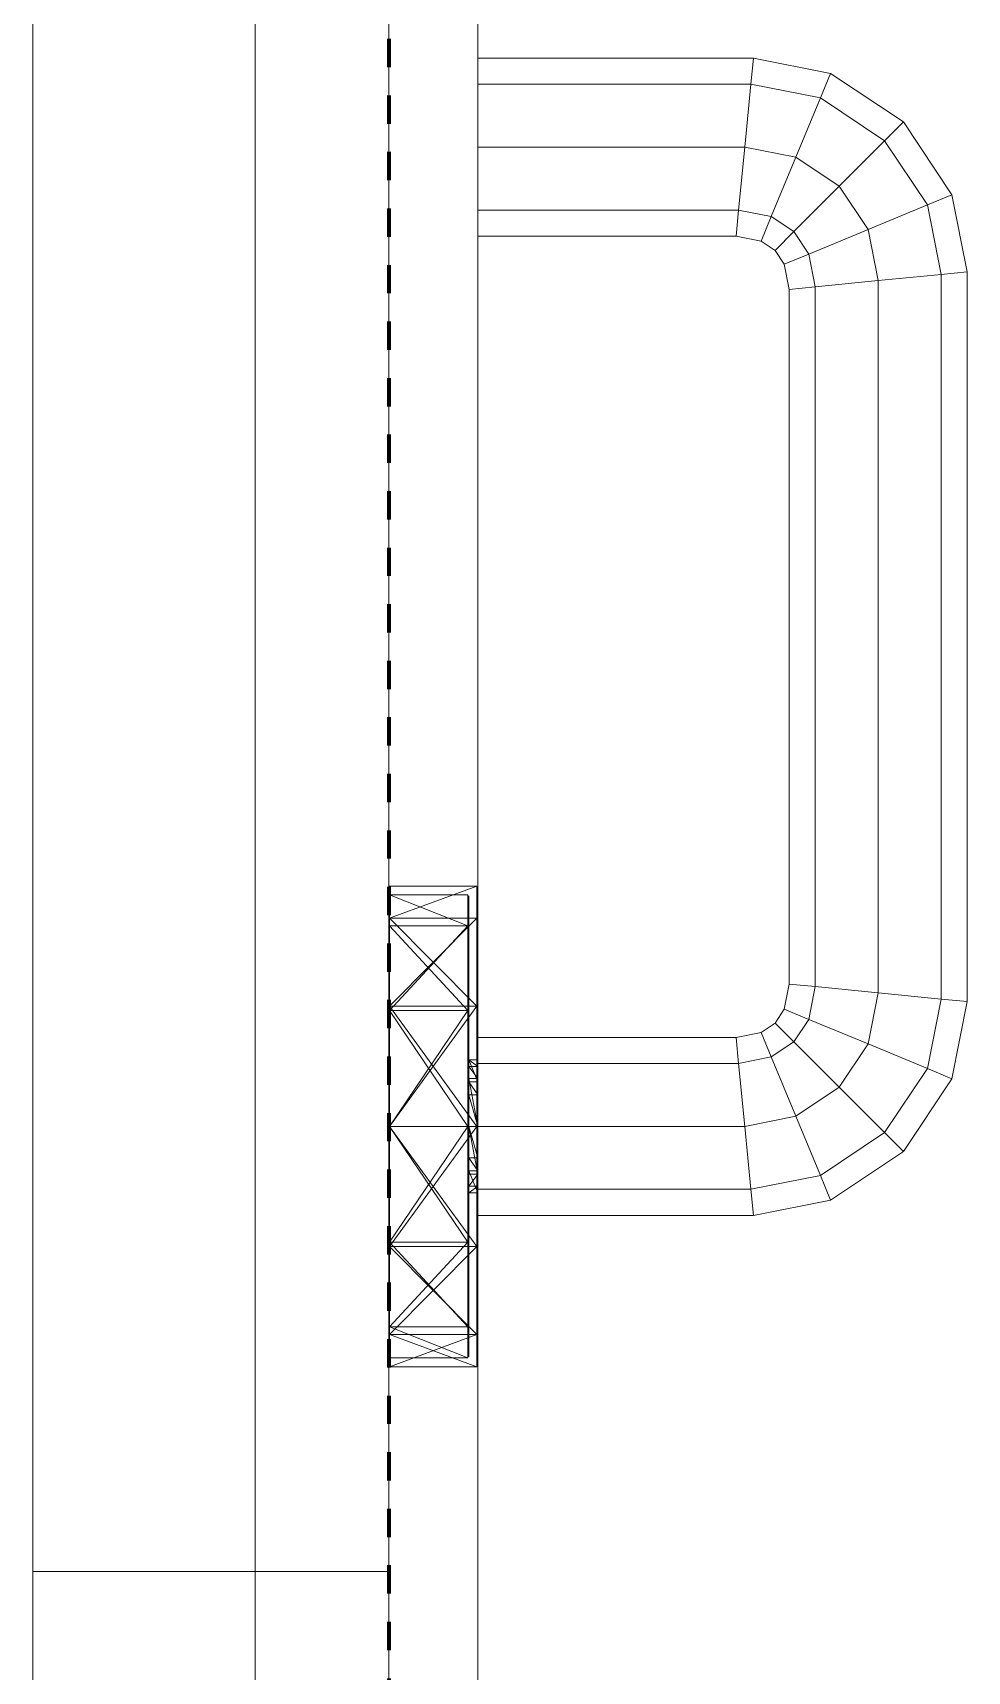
# Model space of a CAD drawing. Header units: millimetres. Extents: x -5300 to 98858, y -5196 to 93886.
# Drawn here: x 5825 to 5930, y 4846.8 to 5030.8 of the extents above; entities that cross this region are included whole.
import ezdxf

# ---------------------------------------------------------------- set-up
doc = ezdxf.new("R2010")
doc.units = ezdxf.units.MM
doc.linetypes.add('Штрих', pattern=[6.35, 3.175, -3.175])
doc.linetypes.add('Штрих_2_', pattern=[6.35, 3.175, -3.175])
for name, color, linetype, lineweight, true_color in [('_Разделитель помещений_', 4, 'Штрих', 70, 0x00ffff), ('Двери', 7, 'Continuous', 18, 0x7f7f7f), ('Стены', 7, 'Continuous', 18, 0x7f7f7f)]:
    doc.layers.add(name, color=color, linetype=linetype, lineweight=lineweight, true_color=true_color)

# ---------------------------------------------------------------- blocks, each defined once
blk = doc.blocks.new('СТВ_Перегородка_Кирпич 156547 - СТВ_Перегородка_Кирпич 2-246843-Подвал')
at = {"layer": 'Стены', "color": 254, "true_color": 0xd4d4d4}
blk.add_line((5850, 0), (5850, 13370), dxfattribs=at)
blk = doc.blocks.new('СТВ_Перегородка_Кирпич 156547 - СТВ_Перегородка_Кирпич-246836-Подвал')
at = {"layer": 'Стены', "color": 254, "true_color": 0xd4d4d4}
for p, q in [((5850, 13490), (5850, 150)), ((5850, 5735), (5850, 170)), ((5865, 5735), (5865, 170)), ((5850, 5370), (5850, 3870)), ((5850, 5370), (5850, 3870)), ((5850, 3870), (5850, 5370)), ((5850, 5370), (5850, 3870)), ((5865, 5370), (5865, 3870)), ((5865, 5370), (5865, 3870))]:
    blk.add_line(p, q, dxfattribs=at)
blk = doc.blocks.new('СТВ_Перегородка_Кирпич 156547 - СТВ_Перегородка_Кирпич 156547-246840-Подвал')
for name in ['СТВ_Перегородка_Кирпич 156547 - СТВ_Перегородка_Кирпич-246836-Подвал', 'СТВ_Перегородка_Кирпич 156547 - СТВ_Перегородка_Кирпич 2-246843-Подвал']:
    blk.add_blockref(name, (0, 0))
blk = doc.blocks.new('Дп-7 156615 - Дп-7-246845-Подвал')
at = {"layer": 'Двери', "color": 254, "true_color": 0xd4d4d4}
for p, q in [((5865, 3860), (5865, 5380)), ((5865, 5380), (5865, 3860)), ((5875, 5380), (5875, 3860)), ((5875, 3860), (5875, 5380)), ((5865, 5370), (5865, 3870)), ((5865, 3870), (5865, 5370)), ((5825, 3958), (5825, 5282)), ((5825, 5282), (5825, 3958)), ((5825, 4858), (5825, 5282)), ((5825, 5282), (5825, 4858)), ((5825, 4858), (5825, 5282)), ((5825, 5282), (5825, 4858)), ((5865, 3958), (5865, 5282)), ((5865, 5282), (5865, 3958)), ((5865, 5282), (5865, 4858)), ((5865, 5282), (5865, 4858)), ((5865, 4858), (5865, 5282)), ((5865, 4858), (5865, 5282)), ((5865, 3960), (5865, 5280)), ((5865, 5280), (5865, 3960)), ((5875, 3960), (5875, 5280)), ((5875, 5280), (5875, 3960)), ((5825, 3970), (5825, 5270)), ((5825, 5270), (5825, 3970)), ((5875, 5025.07), (5875, 5028)), ((5875, 5028), (5905.98, 5028)), ((5875, 5028), (5875, 5025.07)), ((5875, 5025.07), (5875, 5028)), ((5905.98, 5028), (5875, 5028)), ((5875, 5028), (5875, 5025.07)), ((5905.7, 5025.07), (5905.98, 5028)), ((5905.98, 5028), (5905.7, 5025.07)), ((5905.98, 5028), (5905.7, 5025.07)), ((5905.7, 5025.07), (5905.98, 5028)), ((5905.98, 5028), (5914.64, 5026.28)), ((5914.64, 5026.28), (5905.98, 5028)), ((5913.5, 5023.52), (5914.64, 5026.28)), ((5914.64, 5026.28), (5913.5, 5023.52)), ((5914.64, 5026.28), (5913.5, 5023.52)), ((5913.5, 5023.52), (5914.64, 5026.28)), ((5914.64, 5026.28), (5922.82, 5020.82)), ((5922.82, 5020.82), (5914.64, 5026.28)), ((5905.7, 5025.07), (5875, 5025.07)), ((5875, 5018), (5875, 5025.07)), ((5875, 5025.07), (5905.7, 5025.07)), ((5875, 5025.07), (5875, 5018)), ((5875, 5018), (5875, 5025.07)), ((5875, 5025.07), (5905.7, 5025.07)), ((5905.7, 5025.07), (5875, 5025.07)), ((5875, 5025.07), (5875, 5018)), ((5905, 5018), (5905.7, 5025.07)), ((5905.7, 5025.07), (5905, 5018)), ((5905.7, 5025.07), (5905, 5018)), ((5905, 5018), (5905.7, 5025.07)), ((5913.5, 5023.52), (5905.7, 5025.07)), ((5905.7, 5025.07), (5913.5, 5023.52)), ((5905.7, 5025.07), (5913.5, 5023.52)), ((5913.5, 5023.52), (5905.7, 5025.07)), ((5910.74, 5016.86), (5913.5, 5023.52)), ((5913.5, 5023.52), (5910.74, 5016.86)), ((5913.5, 5023.52), (5910.74, 5016.86)), ((5910.74, 5016.86), (5913.5, 5023.52)), ((5920.7, 5018.7), (5913.5, 5023.52)), ((5913.5, 5023.52), (5920.7, 5018.7)), ((5913.5, 5023.52), (5920.7, 5018.7)), ((5920.7, 5018.7), (5913.5, 5023.52)), ((5920.7, 5018.7), (5922.82, 5020.82)), ((5922.82, 5020.82), (5920.7, 5018.7)), ((5922.82, 5020.82), (5920.7, 5018.7)), ((5920.7, 5018.7), (5922.82, 5020.82)), ((5922.82, 5020.82), (5928.28, 5012.64)), ((5928.28, 5012.64), (5922.82, 5020.82)), ((5905, 5018), (5875, 5018)), ((5875, 5018), (5875, 5010.93)), ((5875, 5010.93), (5875, 5018)), ((5875, 5010.93), (5875, 5018)), ((5875, 5018), (5905, 5018)), ((5905, 5018), (5875, 5018)), ((5875, 5018), (5875, 5010.93)), ((5875, 5018), (5905, 5018)), ((5904.3, 5010.93), (5905, 5018)), ((5905, 5018), (5904.3, 5010.93)), ((5904.3, 5010.93), (5905, 5018)), ((5905, 5018), (5904.3, 5010.93)), ((5910.74, 5016.86), (5905, 5018)), ((5905, 5018), (5910.74, 5016.86)), ((5905, 5018), (5910.74, 5016.86)), ((5910.74, 5016.86), (5905, 5018)), ((5915.61, 5013.61), (5920.7, 5018.7)), ((5920.7, 5018.7), (5915.61, 5013.61)), ((5920.7, 5018.7), (5915.61, 5013.61)), ((5915.61, 5013.61), (5920.7, 5018.7)), ((5925.52, 5011.5), (5920.7, 5018.7)), ((5920.7, 5018.7), (5925.52, 5011.5)), ((5920.7, 5018.7), (5925.52, 5011.5)), ((5925.52, 5011.5), (5920.7, 5018.7)), ((5907.98, 5010.2), (5910.74, 5016.86)), ((5910.74, 5016.86), (5907.98, 5010.2)), ((5910.74, 5016.86), (5907.98, 5010.2)), ((5907.98, 5010.2), (5910.74, 5016.86)), ((5915.61, 5013.61), (5910.74, 5016.86)), ((5910.74, 5016.86), (5915.61, 5013.61)), ((5910.74, 5016.86), (5915.61, 5013.61)), ((5915.61, 5013.61), (5910.74, 5016.86)), ((5910.51, 5008.51), (5915.61, 5013.61)), ((5915.61, 5013.61), (5910.51, 5008.51)), ((5915.61, 5013.61), (5910.51, 5008.51)), ((5910.51, 5008.51), (5915.61, 5013.61)), ((5918.86, 5008.74), (5915.61, 5013.61)), ((5915.61, 5013.61), (5918.86, 5008.74)), ((5915.61, 5013.61), (5918.86, 5008.74)), ((5918.86, 5008.74), (5915.61, 5013.61)), ((5918.86, 5008.74), (5925.52, 5011.5)), ((5925.52, 5011.5), (5918.86, 5008.74)), ((5925.52, 5011.5), (5918.86, 5008.74)), ((5918.86, 5008.74), (5925.52, 5011.5)), ((5925.52, 5011.5), (5928.28, 5012.64)), ((5928.28, 5012.64), (5925.52, 5011.5)), ((5928.28, 5012.64), (5925.52, 5011.5)), ((5925.52, 5011.5), (5928.28, 5012.64)), ((5927.07, 5003.7), (5925.52, 5011.5)), ((5925.52, 5011.5), (5927.07, 5003.7)), ((5925.52, 5011.5), (5927.07, 5003.7)), ((5927.07, 5003.7), (5925.52, 5011.5)), ((5928.28, 5012.64), (5930, 5003.98)), ((5930, 5003.98), (5928.28, 5012.64)), ((5875, 5010.93), (5875, 5008)), ((5875, 5008), (5875, 5010.93)), ((5904.3, 5010.93), (5875, 5010.93)), ((5875, 5008), (5875, 5010.93)), ((5875, 5010.93), (5904.3, 5010.93)), ((5904.3, 5010.93), (5875, 5010.93)), ((5875, 5010.93), (5875, 5008)), ((5875, 5010.93), (5904.3, 5010.93)), ((5904.02, 5008), (5904.3, 5010.93)), ((5904.3, 5010.93), (5904.02, 5008)), ((5904.02, 5008), (5904.3, 5010.93)), ((5904.3, 5010.93), (5904.02, 5008)), ((5907.98, 5010.2), (5904.3, 5010.93)), ((5904.3, 5010.93), (5907.98, 5010.2)), ((5904.3, 5010.93), (5907.98, 5010.2)), ((5907.98, 5010.2), (5904.3, 5010.93)), ((5906.84, 5007.44), (5907.98, 5010.2)), ((5907.98, 5010.2), (5906.84, 5007.44)), ((5907.98, 5010.2), (5906.84, 5007.44)), ((5906.84, 5007.44), (5907.98, 5010.2)), ((5910.51, 5008.51), (5907.98, 5010.2)), ((5907.98, 5010.2), (5910.51, 5008.51)), ((5907.98, 5010.2), (5910.51, 5008.51)), ((5910.51, 5008.51), (5907.98, 5010.2)), ((5904.02, 5008), (5875, 5008)), ((5875, 5008), (5904.02, 5008)), ((5906.84, 5007.44), (5904.02, 5008)), ((5904.02, 5008), (5906.84, 5007.44)), ((5908.4, 5006.4), (5910.51, 5008.51)), ((5910.51, 5008.51), (5908.4, 5006.4)), ((5910.51, 5008.51), (5908.4, 5006.4)), ((5908.4, 5006.4), (5910.51, 5008.51)), ((5912.2, 5005.98), (5910.51, 5008.51)), ((5910.51, 5008.51), (5912.2, 5005.98)), ((5910.51, 5008.51), (5912.2, 5005.98)), ((5912.2, 5005.98), (5910.51, 5008.51)), ((5912.2, 5005.98), (5918.86, 5008.74)), ((5918.86, 5008.74), (5912.2, 5005.98)), ((5918.86, 5008.74), (5912.2, 5005.98)), ((5912.2, 5005.98), (5918.86, 5008.74)), ((5920, 5003), (5918.86, 5008.74)), ((5918.86, 5008.74), (5920, 5003)), ((5918.86, 5008.74), (5920, 5003)), ((5920, 5003), (5918.86, 5008.74)), ((5908.4, 5006.4), (5906.84, 5007.44)), ((5906.84, 5007.44), (5908.4, 5006.4)), ((5909.44, 5004.84), (5908.4, 5006.4)), ((5908.4, 5006.4), (5909.44, 5004.84)), ((5909.44, 5004.84), (5912.2, 5005.98)), ((5912.2, 5005.98), (5909.44, 5004.84)), ((5912.2, 5005.98), (5909.44, 5004.84)), ((5909.44, 5004.84), (5912.2, 5005.98)), ((5912.93, 5002.3), (5912.2, 5005.98)), ((5912.2, 5005.98), (5912.93, 5002.3)), ((5912.2, 5005.98), (5912.93, 5002.3)), ((5912.93, 5002.3), (5912.2, 5005.98)), ((5910, 5002.02), (5909.44, 5004.84)), ((5909.44, 5004.84), (5910, 5002.02)), ((5910, 5002.02), (5912.93, 5002.3)), ((5912.93, 5002.3), (5910, 5002.02)), ((5912.93, 5002.3), (5910, 5002.02)), ((5910, 5002.02), (5912.93, 5002.3)), ((5912.93, 5002.3), (5920, 5003)), ((5920, 5003), (5912.93, 5002.3)), ((5920, 5003), (5912.93, 5002.3)), ((5912.93, 5002.3), (5920, 5003)), ((5912.93, 4923.7), (5912.93, 5002.3)), ((5912.93, 5002.3), (5912.93, 4923.7)), ((5912.93, 5002.3), (5912.93, 4923.7)), ((5912.93, 4923.7), (5912.93, 5002.3)), ((5920, 5003), (5927.07, 5003.7)), ((5927.07, 5003.7), (5920, 5003)), ((5927.07, 5003.7), (5920, 5003)), ((5920, 5003), (5927.07, 5003.7)), ((5920, 4923), (5920, 5003)), ((5920, 5003), (5920, 4923)), ((5920, 5003), (5920, 4923)), ((5920, 4923), (5920, 5003)), ((5927.07, 5003.7), (5930, 5003.98)), ((5930, 5003.98), (5927.07, 5003.7)), ((5930, 5003.98), (5927.07, 5003.7)), ((5927.07, 5003.7), (5930, 5003.98)), ((5927.07, 4922.3), (5927.07, 5003.7)), ((5927.07, 5003.7), (5927.07, 4922.3)), ((5927.07, 5003.7), (5927.07, 4922.3)), ((5927.07, 4922.3), (5927.07, 5003.7)), ((5930, 5003.98), (5930, 4922.02)), ((5930, 4922.02), (5930, 5003.98)), ((5910, 4923.98), (5910, 5002.02)), ((5910, 5002.02), (5910, 4923.98)), ((5825, 4931.38), (5825, 4935)), ((5825, 4935), (5825, 4931.38)), ((5825, 4935), (5825, 4921.5)), ((5825, 4931.3), (5825, 4934.9)), ((5825, 4931.3), (5825, 4934.9)), ((5825, 4930.6), (5825, 4934.9)), ((5825, 4930.6), (5825, 4934.9)), ((5825, 4934.1), (5825, 4934.9)), ((5825, 4930.6), (5825, 4934.1)), ((5825, 4930.6), (5825, 4934.1)), ((5865, 4931.38), (5865, 4935)), ((5865, 4935), (5865, 4931.38)), ((5865, 4921.5), (5865, 4935)), ((5865, 4931.3), (5865, 4934.9)), ((5865, 4931.3), (5865, 4934.9)), ((5865, 4930.6), (5865, 4934.9)), ((5865, 4930.6), (5865, 4934.9)), ((5865, 4934.1), (5865, 4934.9)), ((5865, 4930.6), (5865, 4934.1)), ((5865, 4930.6), (5865, 4934.1)), ((5865.1, 4931.38), (5865.1, 4935)), ((5865.1, 4931.38), (5865.1, 4935)), ((5865.1, 4935), (5874.9, 4935)), ((5865.1, 4931.38), (5874.9, 4935)), ((5865.1, 4931.38), (5874.9, 4935)), ((5865.1, 4931.38), (5865.1, 4935)), ((5865.1, 4935), (5865.1, 4931.38)), ((5874.9, 4935), (5865.1, 4935)), ((5865.1, 4931.38), (5874.9, 4935)), ((5874.9, 4935), (5865.1, 4931.38)), ((5874.9, 4931.38), (5874.9, 4935)), ((5874.9, 4931.38), (5874.9, 4935)), ((5874.9, 4931.38), (5874.9, 4935)), ((5874.9, 4935), (5874.9, 4931.38)), ((5875, 4931.38), (5875, 4935)), ((5875, 4935), (5875, 4931.38)), ((5875, 4935), (5875, 4921.5)), ((5875, 4931.3), (5875, 4934.9)), ((5875, 4931.3), (5875, 4934.9)), ((5875, 4913), (5875, 4934.9)), ((5875, 4913), (5875, 4934.9)), ((5875, 4913), (5875, 4934.9)), ((5865.1, 4930.52), (5865.1, 4934)), ((5865.1, 4930.52), (5865.1, 4934)), ((5873.9, 4934), (5865.1, 4934)), ((5873.9, 4930.52), (5865.1, 4934)), ((5873.9, 4930.52), (5865.1, 4934)), ((5873.9, 4930.52), (5873.9, 4934)), ((5873.9, 4930.52), (5873.9, 4934)), ((5874, 4930.43), (5874, 4933.9)), ((5874, 4930.43), (5874, 4933.9)), ((5874, 4913), (5874, 4933.9)), ((5874, 4913), (5874, 4933.9)), ((5874, 4913), (5874, 4933.9)), ((5825, 4921.5), (5825, 4931.38)), ((5825, 4931.38), (5825, 4921.5)), ((5825, 4931.38), (5825, 4921.5)), ((5825, 4921.45), (5825, 4931.3)), ((5825, 4921.45), (5825, 4931.3)), ((5825, 4930.6), (5825, 4931.3)), ((5825, 4931.3), (5825, 4930.6)), ((5825, 4921.05), (5825, 4930.6)), ((5825, 4921.05), (5825, 4930.6)), ((5825, 4921.45), (5825, 4930.6)), ((5825, 4921.45), (5825, 4930.6)), ((5865, 4921.5), (5865, 4931.38)), ((5865, 4931.38), (5865, 4921.5)), ((5865, 4921.5), (5865, 4931.38)), ((5865, 4921.45), (5865, 4931.3)), ((5865, 4921.45), (5865, 4931.3)), ((5865, 4930.6), (5865, 4931.3)), ((5865, 4930.6), (5865, 4931.3)), ((5865, 4921.05), (5865, 4930.6)), ((5865, 4921.05), (5865, 4930.6)), ((5865, 4921.45), (5865, 4930.6)), ((5865, 4921.45), (5865, 4930.6)), ((5865.1, 4921.5), (5865.1, 4931.38)), ((5865.1, 4921.5), (5865.1, 4931.38)), ((5865.1, 4921.5), (5874.9, 4931.38)), ((5874.9, 4921.5), (5865.1, 4931.38)), ((5865.1, 4931.38), (5874.9, 4931.38)), ((5865.1, 4931.38), (5874.9, 4931.38)), ((5865.1, 4921.5), (5865.1, 4931.38)), ((5865.1, 4921.5), (5865.1, 4931.38)), ((5865.1, 4921.5), (5874.9, 4931.38)), ((5865.1, 4921.5), (5874.9, 4931.38)), ((5874.9, 4931.38), (5865.1, 4931.38)), ((5874.9, 4931.38), (5865.1, 4931.38)), ((5865.1, 4921), (5865.1, 4930.52)), ((5865.1, 4921), (5865.1, 4930.52)), ((5873.9, 4921), (5865.1, 4930.52)), ((5865.1, 4921), (5873.9, 4930.52)), ((5873.9, 4930.52), (5865.1, 4930.52)), ((5873.9, 4930.52), (5865.1, 4930.52)), ((5873.9, 4921), (5873.9, 4930.52)), ((5873.9, 4921), (5873.9, 4930.52)), ((5874, 4920.95), (5874, 4930.43)), ((5874, 4920.95), (5874, 4930.43)), ((5874, 4914.72), (5874, 4930.43)), ((5874, 4913), (5874, 4930.43)), ((5874, 4915.47), (5874, 4930.43)), ((5874, 4930.43), (5874, 4913)), ((5874, 4913), (5874, 4930.43)), ((5874.9, 4921.5), (5874.9, 4931.38)), ((5874.9, 4921.5), (5874.9, 4931.38)), ((5874.9, 4921.5), (5874.9, 4931.38)), ((5874.9, 4921.5), (5874.9, 4931.38)), ((5875, 4921.5), (5875, 4931.38)), ((5875, 4931.38), (5875, 4921.5)), ((5875, 4931.38), (5875, 4921.5)), ((5875, 4921.45), (5875, 4931.3)), ((5875, 4921.45), (5875, 4931.3)), ((5875, 4913), (5875, 4931.3)), ((5875, 4915.47), (5875, 4931.3)), ((5875, 4914.72), (5875, 4931.3)), ((5875, 4931.3), (5875, 4913)), ((5875, 4913), (5875, 4931.3)), ((5909.44, 4921.16), (5910, 4923.98)), ((5910, 4923.98), (5909.44, 4921.16)), ((5910, 4923.98), (5912.93, 4923.7)), ((5912.93, 4923.7), (5910, 4923.98)), ((5912.93, 4923.7), (5910, 4923.98)), ((5910, 4923.98), (5912.93, 4923.7)), ((5912.2, 4920.02), (5912.93, 4923.7)), ((5912.93, 4923.7), (5912.2, 4920.02)), ((5912.93, 4923.7), (5912.2, 4920.02)), ((5912.2, 4920.02), (5912.93, 4923.7)), ((5912.93, 4923.7), (5920, 4923)), ((5920, 4923), (5912.93, 4923.7)), ((5920, 4923), (5912.93, 4923.7)), ((5912.93, 4923.7), (5920, 4923)), ((5825, 4908), (5825, 4921.5)), ((5825, 4908), (5825, 4921.5)), ((5825, 4894.5), (5825, 4921.5)), ((5825, 4894.5), (5825, 4921.5)), ((5825, 4894.5), (5825, 4921.5)), ((5825, 4921.5), (5825, 4921.5)), ((5825, 4908), (5825, 4921.45)), ((5825, 4908), (5825, 4921.45)), ((5825, 4921.05), (5825, 4921.45)), ((5825, 4921.45), (5825, 4921.05)), ((5865, 4908), (5865, 4921.5)), ((5865, 4921.5), (5865, 4908)), ((5865, 4921.5), (5865, 4921.5)), ((5865, 4921.5), (5865, 4894.5)), ((5865, 4921.5), (5865, 4894.5)), ((5865, 4921.5), (5865, 4894.5)), ((5865, 4908), (5865, 4921.45)), ((5865, 4908), (5865, 4921.45)), ((5865, 4921.05), (5865, 4921.45)), ((5865, 4921.05), (5865, 4921.45)), ((5865.1, 4908), (5865.1, 4921.5)), ((5865.1, 4908), (5865.1, 4921.5)), ((5874.9, 4908), (5865.1, 4921.5)), ((5865.1, 4908), (5874.9, 4921.5)), ((5865.1, 4921.5), (5874.9, 4921.5)), ((5865.1, 4921.5), (5874.9, 4921.5)), ((5865.1, 4908), (5865.1, 4921.5)), ((5865.1, 4908), (5865.1, 4921.5)), ((5865.1, 4908), (5874.9, 4921.5)), ((5874.9, 4921.5), (5865.1, 4921.5)), ((5874.9, 4908), (5865.1, 4921.5)), ((5874.9, 4921.5), (5865.1, 4921.5)), ((5874.9, 4908), (5874.9, 4921.5)), ((5874.9, 4908), (5874.9, 4921.5)), ((5874.9, 4908), (5874.9, 4921.5)), ((5874.9, 4908), (5874.9, 4921.5)), ((5875, 4908), (5875, 4921.5)), ((5875, 4908), (5875, 4921.5)), ((5875, 4894.5), (5875, 4921.5)), ((5875, 4894.5), (5875, 4921.5)), ((5875, 4894.5), (5875, 4921.5)), ((5875, 4921.5), (5875, 4921.5)), ((5875, 4908), (5875, 4921.45)), ((5875, 4908), (5875, 4921.45)), ((5875, 4921.45), (5875, 4913)), ((5875, 4921.45), (5875, 4913)), ((5875, 4921.45), (5875, 4911.54)), ((5875, 4913.38), (5875, 4921.45)), ((5875, 4914.72), (5875, 4921.45)), ((5918.86, 4917.26), (5920, 4923)), ((5920, 4923), (5918.86, 4917.26)), ((5920, 4923), (5918.86, 4917.26)), ((5918.86, 4917.26), (5920, 4923)), ((5920, 4923), (5927.07, 4922.3)), ((5927.07, 4922.3), (5920, 4923)), ((5927.07, 4922.3), (5920, 4923)), ((5920, 4923), (5927.07, 4922.3)), ((5925.52, 4914.5), (5927.07, 4922.3)), ((5927.07, 4922.3), (5925.52, 4914.5)), ((5927.07, 4922.3), (5925.52, 4914.5)), ((5925.52, 4914.5), (5927.07, 4922.3)), ((5927.07, 4922.3), (5930, 4922.02)), ((5930, 4922.02), (5927.07, 4922.3)), ((5930, 4922.02), (5927.07, 4922.3)), ((5927.07, 4922.3), (5930, 4922.02)), ((5930, 4922.02), (5928.28, 4913.36)), ((5928.28, 4913.36), (5930, 4922.02)), ((5825, 4908), (5825, 4921.05)), ((5825, 4908), (5825, 4921.05)), ((5825, 4908), (5825, 4921.05)), ((5825, 4908), (5825, 4921.05)), ((5865, 4908), (5865, 4921.05)), ((5865, 4908), (5865, 4921.05)), ((5865, 4908), (5865, 4921.05)), ((5865, 4908), (5865, 4921.05)), ((5865.1, 4908), (5865.1, 4921)), ((5865.1, 4908), (5865.1, 4921)), ((5873.9, 4908), (5865.1, 4921)), ((5865.1, 4908), (5873.9, 4921)), ((5873.9, 4921), (5865.1, 4921)), ((5873.9, 4921), (5865.1, 4921)), ((5873.9, 4908), (5873.9, 4921)), ((5873.9, 4908), (5873.9, 4921)), ((5874, 4908), (5874, 4920.95)), ((5874, 4908), (5874, 4920.95)), ((5874, 4913.38), (5874, 4920.95)), ((5874, 4920.95), (5874, 4914.72)), ((5874, 4911.54), (5874, 4920.95)), ((5874, 4913), (5874, 4920.95)), ((5874, 4913), (5874, 4920.95)), ((5906.84, 4918.56), (5908.4, 4919.6)), ((5908.4, 4919.6), (5906.84, 4918.56)), ((5908.4, 4919.6), (5909.44, 4921.16)), ((5909.44, 4921.16), (5908.4, 4919.6)), ((5908.4, 4919.6), (5910.51, 4917.49)), ((5910.51, 4917.49), (5908.4, 4919.6)), ((5910.51, 4917.49), (5908.4, 4919.6)), ((5908.4, 4919.6), (5910.51, 4917.49)), ((5909.44, 4921.16), (5912.2, 4920.02)), ((5912.2, 4920.02), (5909.44, 4921.16)), ((5912.2, 4920.02), (5909.44, 4921.16)), ((5909.44, 4921.16), (5912.2, 4920.02)), ((5910.51, 4917.49), (5912.2, 4920.02)), ((5912.2, 4920.02), (5910.51, 4917.49)), ((5912.2, 4920.02), (5910.51, 4917.49)), ((5910.51, 4917.49), (5912.2, 4920.02)), ((5912.2, 4920.02), (5918.86, 4917.26)), ((5918.86, 4917.26), (5912.2, 4920.02)), ((5918.86, 4917.26), (5912.2, 4920.02)), ((5912.2, 4920.02), (5918.86, 4917.26)), ((5875, 4915.07), (5875, 4918)), ((5875, 4918), (5904.02, 4918)), ((5875, 4918), (5875, 4915.07)), ((5904.02, 4918), (5875, 4918)), ((5904.02, 4918), (5906.84, 4918.56)), ((5906.84, 4918.56), (5904.02, 4918)), ((5904.02, 4918), (5904.3, 4915.07)), ((5904.3, 4915.07), (5904.02, 4918)), ((5904.3, 4915.07), (5904.02, 4918)), ((5904.02, 4918), (5904.3, 4915.07)), ((5906.84, 4918.56), (5907.98, 4915.8)), ((5907.98, 4915.8), (5906.84, 4918.56)), ((5907.98, 4915.8), (5906.84, 4918.56)), ((5906.84, 4918.56), (5907.98, 4915.8)), ((5904.3, 4915.07), (5907.98, 4915.8)), ((5907.98, 4915.8), (5904.3, 4915.07)), ((5907.98, 4915.8), (5904.3, 4915.07)), ((5904.3, 4915.07), (5907.98, 4915.8)), ((5907.98, 4915.8), (5910.51, 4917.49)), ((5910.51, 4917.49), (5907.98, 4915.8)), ((5910.51, 4917.49), (5907.98, 4915.8)), ((5907.98, 4915.8), (5910.51, 4917.49)), ((5907.98, 4915.8), (5910.74, 4909.14)), ((5910.74, 4909.14), (5907.98, 4915.8)), ((5910.74, 4909.14), (5907.98, 4915.8)), ((5907.98, 4915.8), (5910.74, 4909.14)), ((5910.51, 4917.49), (5915.61, 4912.39)), ((5915.61, 4912.39), (5910.51, 4917.49)), ((5915.61, 4912.39), (5910.51, 4917.49)), ((5910.51, 4917.49), (5915.61, 4912.39)), ((5915.61, 4912.39), (5918.86, 4917.26)), ((5918.86, 4917.26), (5915.61, 4912.39)), ((5918.86, 4917.26), (5915.61, 4912.39)), ((5915.61, 4912.39), (5918.86, 4917.26)), ((5918.86, 4917.26), (5925.52, 4914.5)), ((5925.52, 4914.5), (5918.86, 4917.26)), ((5925.52, 4914.5), (5918.86, 4917.26)), ((5918.86, 4917.26), (5925.52, 4914.5)), ((5874, 4914.72), (5874, 4915.47)), ((5874, 4915.47), (5874, 4913)), ((5874, 4915.47), (5875, 4915.47)), ((5874, 4915.47), (5874, 4913)), ((5874, 4915.47), (5875, 4914.72)), ((5874, 4915.47), (5875, 4913)), ((5874, 4913.38), (5874, 4914.72)), ((5874, 4914.72), (5875, 4913.38)), ((5874, 4914.72), (5875, 4914.72)), ((5875, 4915.47), (5875, 4914.72)), ((5875, 4915.47), (5875, 4913)), ((5875, 4915.47), (5875, 4913)), ((5875, 4908), (5875, 4915.07)), ((5875, 4915.07), (5904.3, 4915.07)), ((5904.3, 4915.07), (5875, 4915.07)), ((5875, 4915.07), (5875, 4908)), ((5904.3, 4915.07), (5875, 4915.07)), ((5875, 4915.07), (5904.3, 4915.07)), ((5875, 4913.38), (5875, 4914.72)), ((5904.3, 4915.07), (5905, 4908)), ((5905, 4908), (5904.3, 4915.07)), ((5905, 4908), (5904.3, 4915.07)), ((5904.3, 4915.07), (5905, 4908)), ((5920.7, 4907.3), (5925.52, 4914.5)), ((5925.52, 4914.5), (5920.7, 4907.3)), ((5925.52, 4914.5), (5920.7, 4907.3)), ((5920.7, 4907.3), (5925.52, 4914.5)), ((5925.52, 4914.5), (5928.28, 4913.36)), ((5928.28, 4913.36), (5925.52, 4914.5)), ((5928.28, 4913.36), (5925.52, 4914.5)), ((5925.52, 4914.5), (5928.28, 4913.36)), ((5874, 4908), (5874, 4913.38)), ((5874, 4908), (5874, 4913.38)), ((5874, 4913.38), (5875, 4908)), ((5874, 4913.38), (5875, 4913.38)), ((5875, 4913), (5874, 4913)), ((5874, 4911.54), (5874, 4913)), ((5874, 4913), (5875, 4913)), ((5875, 4913), (5874, 4913)), ((5875, 4913), (5874, 4913)), ((5875, 4911.54), (5874, 4913)), ((5874, 4913), (5874, 4913)), ((5874, 4913), (5875, 4913)), ((5874, 4913), (5874, 4913)), ((5874, 4913), (5874, 4913)), ((5874, 4913), (5875, 4913)), ((5874, 4913), (5874, 4913)), ((5874, 4913), (5875, 4913)), ((5875, 4913), (5874, 4913)), ((5874, 4913), (5874, 4913)), ((5874, 4913), (5875, 4913)), ((5874, 4913), (5875, 4913)), ((5874, 4913), (5875, 4913)), ((5875, 4908), (5875, 4913.38)), ((5875, 4908), (5875, 4913.38)), ((5875, 4913), (5875, 4911.54)), ((5875, 4913), (5875, 4913)), ((5875, 4913), (5875, 4913)), ((5875, 4913), (5875, 4913)), ((5875, 4913), (5875, 4913)), ((5875, 4913), (5875, 4913)), ((5910.74, 4909.14), (5915.61, 4912.39)), ((5915.61, 4912.39), (5910.74, 4909.14)), ((5915.61, 4912.39), (5910.74, 4909.14)), ((5910.74, 4909.14), (5915.61, 4912.39)), ((5915.61, 4912.39), (5920.7, 4907.3)), ((5920.7, 4907.3), (5915.61, 4912.39)), ((5920.7, 4907.3), (5915.61, 4912.39)), ((5915.61, 4912.39), (5920.7, 4907.3)), ((5928.28, 4913.36), (5922.82, 4905.18)), ((5922.82, 4905.18), (5928.28, 4913.36)), ((5874, 4908), (5874, 4911.54)), ((5875, 4908), (5874, 4911.54)), ((5874, 4908), (5874, 4911.54)), ((5875, 4911.54), (5874, 4911.54)), ((5875, 4908), (5875, 4911.54)), ((5875, 4908), (5875, 4911.54)), ((5905, 4908), (5910.74, 4909.14)), ((5910.74, 4909.14), (5905, 4908)), ((5910.74, 4909.14), (5905, 4908)), ((5905, 4908), (5910.74, 4909.14)), ((5910.74, 4909.14), (5913.5, 4902.48)), ((5913.5, 4902.48), (5910.74, 4909.14)), ((5913.5, 4902.48), (5910.74, 4909.14)), ((5910.74, 4909.14), (5913.5, 4902.48)), ((5825, 4894.95), (5825, 4908)), ((5825, 4894.55), (5825, 4908)), ((5825, 4894.55), (5825, 4908)), ((5825, 4894.95), (5825, 4908)), ((5825, 4894.95), (5825, 4908)), ((5825, 4908), (5825, 4908)), ((5825, 4894.95), (5825, 4908)), ((5825, 4908), (5825, 4908)), ((5825, 4908), (5825, 4894.5)), ((5825, 4894.5), (5825, 4908)), ((5865, 4894.95), (5865, 4908)), ((5865, 4894.55), (5865, 4908)), ((5865, 4894.95), (5865, 4908)), ((5865, 4894.55), (5865, 4908)), ((5865, 4894.95), (5865, 4908)), ((5865, 4908), (5865, 4908)), ((5865, 4894.95), (5865, 4908)), ((5865, 4908), (5865, 4908)), ((5865, 4908), (5865, 4894.5)), ((5865, 4908), (5865, 4894.5)), ((5865.1, 4895), (5865.1, 4908)), ((5865.1, 4894.5), (5865.1, 4908)), ((5865.1, 4894.5), (5865.1, 4908)), ((5865.1, 4908), (5865.1, 4895)), ((5865.1, 4895), (5873.9, 4908)), ((5873.9, 4908), (5865.1, 4908)), ((5865.1, 4894.5), (5874.9, 4908)), ((5874.9, 4894.5), (5865.1, 4908)), ((5865.1, 4908), (5874.9, 4908)), ((5873.9, 4895), (5865.1, 4908)), ((5873.9, 4908), (5865.1, 4908)), ((5865.1, 4908), (5874.9, 4908)), ((5865.1, 4908), (5865.1, 4894.5)), ((5865.1, 4894.5), (5865.1, 4908)), ((5874.9, 4894.5), (5865.1, 4908)), ((5874.9, 4908), (5865.1, 4908)), ((5874.9, 4894.5), (5865.1, 4908)), ((5874.9, 4908), (5865.1, 4908)), ((5873.9, 4895), (5873.9, 4908)), ((5873.9, 4895), (5873.9, 4908)), ((5874, 4895.05), (5874, 4908)), ((5874, 4895.05), (5874, 4908)), ((5874, 4902.62), (5874, 4908)), ((5874, 4904.46), (5874, 4908)), ((5874, 4902.62), (5874, 4908)), ((5874, 4908), (5874, 4908)), ((5874, 4908), (5875, 4902.62)), ((5874, 4908), (5875, 4908)), ((5875, 4908), (5874, 4908)), ((5875, 4904.46), (5874, 4908)), ((5874, 4904.46), (5874, 4908)), ((5874, 4908), (5874, 4908)), ((5874.9, 4894.5), (5874.9, 4908)), ((5874.9, 4894.5), (5874.9, 4908)), ((5874.9, 4894.5), (5874.9, 4908)), ((5874.9, 4894.5), (5874.9, 4908)), ((5875, 4894.55), (5875, 4908)), ((5875, 4894.55), (5875, 4908)), ((5875, 4902.62), (5875, 4908)), ((5875, 4908), (5875, 4904.46)), ((5875, 4902.62), (5875, 4908)), ((5875, 4908), (5875, 4908)), ((5875, 4908), (5875, 4904.46)), ((5875, 4908), (5875, 4908)), ((5875, 4908), (5875, 4894.5)), ((5875, 4894.5), (5875, 4908)), ((5875, 4900.93), (5875, 4908)), ((5875, 4908), (5905, 4908)), ((5905, 4908), (5875, 4908)), ((5875, 4908), (5875, 4900.93)), ((5905, 4908), (5875, 4908)), ((5875, 4908), (5905, 4908)), ((5905, 4908), (5905.7, 4900.93)), ((5905.7, 4900.93), (5905, 4908)), ((5905.7, 4900.93), (5905, 4908)), ((5905, 4908), (5905.7, 4900.93)), ((5913.5, 4902.48), (5920.7, 4907.3)), ((5920.7, 4907.3), (5913.5, 4902.48)), ((5920.7, 4907.3), (5913.5, 4902.48)), ((5913.5, 4902.48), (5920.7, 4907.3)), ((5920.7, 4907.3), (5922.82, 4905.18)), ((5922.82, 4905.18), (5920.7, 4907.3)), ((5922.82, 4905.18), (5920.7, 4907.3)), ((5920.7, 4907.3), (5922.82, 4905.18)), ((5922.82, 4905.18), (5914.64, 4899.72)), ((5914.64, 4899.72), (5922.82, 4905.18)), ((5874, 4903), (5874, 4904.46)), ((5875, 4903), (5874, 4904.46)), ((5875, 4904.46), (5874, 4904.46)), ((5874, 4904.46), (5874, 4895.05)), ((5874, 4900.53), (5874, 4903)), ((5874, 4903), (5875, 4903)), ((5875, 4903), (5874, 4903)), ((5874, 4900.53), (5874, 4903)), ((5874, 4903), (5874, 4903)), ((5874, 4903), (5875, 4900.53)), ((5874, 4903), (5875, 4903)), ((5874, 4903), (5874, 4885.57)), ((5874, 4903), (5875, 4903)), ((5874, 4903), (5875, 4903)), ((5874, 4903), (5874, 4903)), ((5874, 4903), (5874, 4882.1)), ((5875, 4903), (5874, 4903)), ((5875, 4903), (5874, 4903)), ((5875, 4903), (5874, 4903)), ((5875, 4903), (5874, 4903)), ((5875, 4903), (5874, 4903)), ((5875, 4903), (5874, 4903)), ((5874, 4903), (5874, 4903)), ((5874, 4903), (5874, 4895.05)), ((5874, 4903), (5874, 4903)), ((5874, 4903), (5874, 4895.05)), ((5874, 4903), (5874, 4885.57)), ((5874, 4903), (5874, 4903)), ((5874, 4903), (5874, 4882.1)), ((5874, 4903), (5874, 4885.57)), ((5874, 4903), (5874, 4882.1)), ((5875, 4903), (5875, 4904.46)), ((5875, 4894.55), (5875, 4904.46)), ((5875, 4900.53), (5875, 4903)), ((5875, 4900.53), (5875, 4903)), ((5875, 4903), (5875, 4903)), ((5875, 4903), (5875, 4903)), ((5875, 4903), (5875, 4884.7)), ((5875, 4903), (5875, 4881.1)), ((5875, 4903), (5875, 4903)), ((5875, 4903), (5875, 4881.1)), ((5875, 4903), (5875, 4903)), ((5875, 4903), (5875, 4881.1)), ((5875, 4903), (5875, 4884.7)), ((5875, 4903), (5875, 4903)), ((5875, 4903), (5875, 4884.7)), ((5875, 4903), (5875, 4894.55)), ((5875, 4903), (5875, 4894.55)), ((5874, 4901.28), (5874, 4902.62)), ((5874, 4895.05), (5874, 4902.62)), ((5874, 4901.28), (5875, 4902.62)), ((5874, 4902.62), (5875, 4902.62)), ((5874, 4900.53), (5874, 4901.28)), ((5874, 4900.53), (5875, 4901.28)), ((5874, 4885.57), (5874, 4901.28)), ((5874, 4895.05), (5874, 4901.28)), ((5874, 4901.28), (5875, 4901.28)), ((5875, 4902.62), (5875, 4901.28)), ((5875, 4902.62), (5875, 4894.55)), ((5875, 4900.53), (5875, 4901.28)), ((5875, 4901.28), (5875, 4894.55)), ((5875, 4901.28), (5875, 4884.7)), ((5905.7, 4900.93), (5913.5, 4902.48)), ((5913.5, 4902.48), (5905.7, 4900.93)), ((5913.5, 4902.48), (5905.7, 4900.93)), ((5905.7, 4900.93), (5913.5, 4902.48)), ((5913.5, 4902.48), (5914.64, 4899.72)), ((5914.64, 4899.72), (5913.5, 4902.48)), ((5914.64, 4899.72), (5913.5, 4902.48)), ((5913.5, 4902.48), (5914.64, 4899.72)), ((5874, 4900.53), (5875, 4900.53)), ((5874, 4900.53), (5874, 4885.57)), ((5875, 4898), (5875, 4900.93)), ((5875, 4900.93), (5905.7, 4900.93)), ((5905.7, 4900.93), (5875, 4900.93)), ((5875, 4900.93), (5875, 4898)), ((5905.7, 4900.93), (5875, 4900.93)), ((5875, 4900.93), (5905.7, 4900.93)), ((5875, 4900.53), (5875, 4884.7)), ((5905.7, 4900.93), (5905.98, 4898)), ((5905.98, 4898), (5905.7, 4900.93)), ((5905.98, 4898), (5905.7, 4900.93)), ((5905.7, 4900.93), (5905.98, 4898)), ((5914.64, 4899.72), (5905.98, 4898)), ((5905.98, 4898), (5914.64, 4899.72)), ((5905.98, 4898), (5875, 4898)), ((5875, 4898), (5905.98, 4898)), ((5825, 4894.95), (5825, 4885.4)), ((5825, 4885.4), (5825, 4894.95)), ((5825, 4894.95), (5825, 4894.55)), ((5825, 4894.55), (5825, 4894.95)), ((5825, 4894.55), (5825, 4884.7)), ((5825, 4884.7), (5825, 4894.55)), ((5825, 4894.55), (5825, 4885.4)), ((5825, 4885.4), (5825, 4894.55)), ((5825, 4894.5), (5825, 4884.62)), ((5825, 4884.62), (5825, 4894.5)), ((5825, 4894.5), (5825, 4881)), ((5825, 4894.5), (5825, 4884.62)), ((5825, 4894.5), (5825, 4894.5)), ((5865, 4894.95), (5865, 4885.4)), ((5865, 4885.4), (5865, 4894.95)), ((5865, 4894.95), (5865, 4894.55)), ((5865, 4894.95), (5865, 4894.55)), ((5865, 4884.7), (5865, 4894.55)), ((5865, 4884.7), (5865, 4894.55)), ((5865, 4885.4), (5865, 4894.55)), ((5865, 4885.4), (5865, 4894.55)), ((5865, 4894.5), (5865, 4884.62)), ((5865, 4884.62), (5865, 4894.5)), ((5865, 4894.5), (5865, 4894.5)), ((5865, 4884.62), (5865, 4894.5)), ((5865, 4881), (5865, 4894.5)), ((5865.1, 4885.48), (5865.1, 4895)), ((5865.1, 4895), (5865.1, 4885.48)), ((5873.9, 4895), (5865.1, 4895)), ((5873.9, 4885.48), (5865.1, 4895)), ((5873.9, 4895), (5865.1, 4895)), ((5873.9, 4895), (5865.1, 4885.48)), ((5865.1, 4894.5), (5865.1, 4884.62)), ((5865.1, 4884.62), (5865.1, 4894.5)), ((5865.1, 4894.5), (5874.9, 4884.62)), ((5865.1, 4894.5), (5874.9, 4894.5)), ((5865.1, 4884.62), (5874.9, 4894.5)), ((5865.1, 4894.5), (5874.9, 4894.5)), ((5865.1, 4894.5), (5865.1, 4884.62)), ((5865.1, 4884.62), (5865.1, 4894.5)), ((5874.9, 4894.5), (5865.1, 4894.5)), ((5874.9, 4894.5), (5865.1, 4884.62)), ((5865.1, 4884.62), (5874.9, 4894.5)), ((5874.9, 4894.5), (5865.1, 4894.5)), ((5873.9, 4895), (5873.9, 4885.48)), ((5873.9, 4895), (5873.9, 4885.48)), ((5874, 4885.57), (5874, 4895.05)), ((5874, 4895.05), (5874, 4885.57)), ((5874.9, 4884.62), (5874.9, 4894.5)), ((5874.9, 4884.62), (5874.9, 4894.5)), ((5874.9, 4894.5), (5874.9, 4884.62)), ((5874.9, 4884.62), (5874.9, 4894.5)), ((5875, 4894.55), (5875, 4884.7)), ((5875, 4884.7), (5875, 4894.55)), ((5875, 4894.5), (5875, 4884.62)), ((5875, 4884.62), (5875, 4894.5)), ((5875, 4894.5), (5875, 4881)), ((5875, 4894.5), (5875, 4884.62)), ((5875, 4894.5), (5875, 4894.5)), ((5825, 4885.4), (5825, 4881.9)), ((5825, 4881.9), (5825, 4885.4)), ((5825, 4884.7), (5825, 4885.4)), ((5825, 4885.4), (5825, 4881.1)), ((5825, 4881.1), (5825, 4885.4)), ((5825, 4884.7), (5825, 4885.4)), ((5825, 4884.7), (5825, 4881.1)), ((5825, 4881.1), (5825, 4884.7)), ((5825, 4884.62), (5825, 4881)), ((5825, 4881), (5825, 4884.62)), ((5865, 4885.4), (5865, 4881.9)), ((5865, 4881.9), (5865, 4885.4)), ((5865, 4885.4), (5865, 4884.7)), ((5865, 4885.4), (5865, 4881.1)), ((5865, 4881.1), (5865, 4885.4)), ((5865, 4885.4), (5865, 4884.7)), ((5865, 4884.7), (5865, 4881.1)), ((5865, 4881.1), (5865, 4884.7)), ((5865, 4884.62), (5865, 4881)), ((5865, 4881), (5865, 4884.62)), ((5865.1, 4885.48), (5865.1, 4882)), ((5865.1, 4882), (5865.1, 4885.48)), ((5873.9, 4885.48), (5865.1, 4885.48)), ((5865.1, 4885.48), (5873.9, 4882)), ((5873.9, 4882), (5865.1, 4885.48)), ((5873.9, 4885.48), (5865.1, 4885.48)), ((5865.1, 4884.62), (5865.1, 4881)), ((5865.1, 4881), (5865.1, 4884.62)), ((5865.1, 4884.62), (5874.9, 4884.62)), ((5874.9, 4884.62), (5865.1, 4881)), ((5865.1, 4881), (5874.9, 4884.62)), ((5865.1, 4884.62), (5874.9, 4884.62)), ((5865.1, 4884.62), (5865.1, 4881)), ((5865.1, 4881), (5865.1, 4884.62)), ((5874.9, 4884.62), (5865.1, 4884.62)), ((5865.1, 4884.62), (5874.9, 4881)), ((5865.1, 4881), (5874.9, 4884.62)), ((5874.9, 4884.62), (5865.1, 4884.62)), ((5873.9, 4885.48), (5873.9, 4882)), ((5873.9, 4882), (5873.9, 4885.48)), ((5874, 4885.57), (5874, 4882.1)), ((5874, 4882.1), (5874, 4885.57)), ((5874.9, 4884.62), (5874.9, 4881)), ((5874.9, 4881), (5874.9, 4884.62)), ((5874.9, 4884.62), (5874.9, 4881)), ((5874.9, 4881), (5874.9, 4884.62)), ((5875, 4884.7), (5875, 4881.1)), ((5875, 4881.1), (5875, 4884.7)), ((5875, 4884.62), (5875, 4881)), ((5875, 4881), (5875, 4884.62)), ((5825, 4881.1), (5825, 4881.9)), ((5865, 4881.9), (5865, 4881.1)), ((5873.9, 4882), (5865.1, 4882)), ((5865.1, 4881), (5874.9, 4881)), ((5874.9, 4881), (5865.1, 4881)), ((5825, 3958), (5825, 4858)), ((5825, 4858), (5865, 4858)), ((5825, 3958), (5825, 4858)), ((5825, 4858), (5825, 4858)), ((5825, 4858), (5825, 3958)), ((5865, 4858), (5825, 4858)), ((5825, 4858), (5825, 4858)), ((5825, 4858), (5865, 4858)), ((5865, 4858), (5825, 4858)), ((5825, 4858), (5825, 3958)), ((5865, 4858), (5825, 4858)), ((5865, 4858), (5825, 4858)), ((5825, 4858), (5825, 4858)), ((5825, 4858), (5865, 4858)), ((5825, 4858), (5825, 4858)), ((5825, 4858), (5865, 4858)), ((5865, 4858), (5865, 3958)), ((5865, 4858), (5865, 4858)), ((5865, 3958), (5865, 4858)), ((5865, 4858), (5865, 4858)), ((5865, 4858), (5865, 3958)), ((5865, 3958), (5865, 4858)), ((5865, 4858), (5865, 4858)), ((5865, 4858), (5865, 4858))]:
    blk.add_line(p, q, dxfattribs=at)
blk = doc.blocks.new('Дп-7 156615 - Дп-7 156615-246849-Подвал')
blk.add_blockref('Дп-7 156615 - Дп-7-246845-Подвал', (0, 0))

msp = doc.modelspace()

# ---------------------------------------------------------------- linework, layer by layer
at = {"layer": '_Разделитель помещений_', "color": 131, "linetype": 'Штрих_2_', "true_color": 0xaaffff}
msp.add_line((5865, 5735), (5865, 170), dxfattribs=at)

# ---------------------------------------------------------------- block references
at = {"layer": 'Двери', "color": 254, "true_color": 0xd4d4d4}
msp.add_blockref('Дп-7 156615 - Дп-7 156615-246849-Подвал', (0, 0), dxfattribs=at)
at = {"layer": 'Стены', "color": 254, "true_color": 0xd4d4d4}
msp.add_blockref('СТВ_Перегородка_Кирпич 156547 - СТВ_Перегородка_Кирпич 156547-246840-Подвал', (0, 0), dxfattribs=at)

doc.saveas('drawing.dxf')
